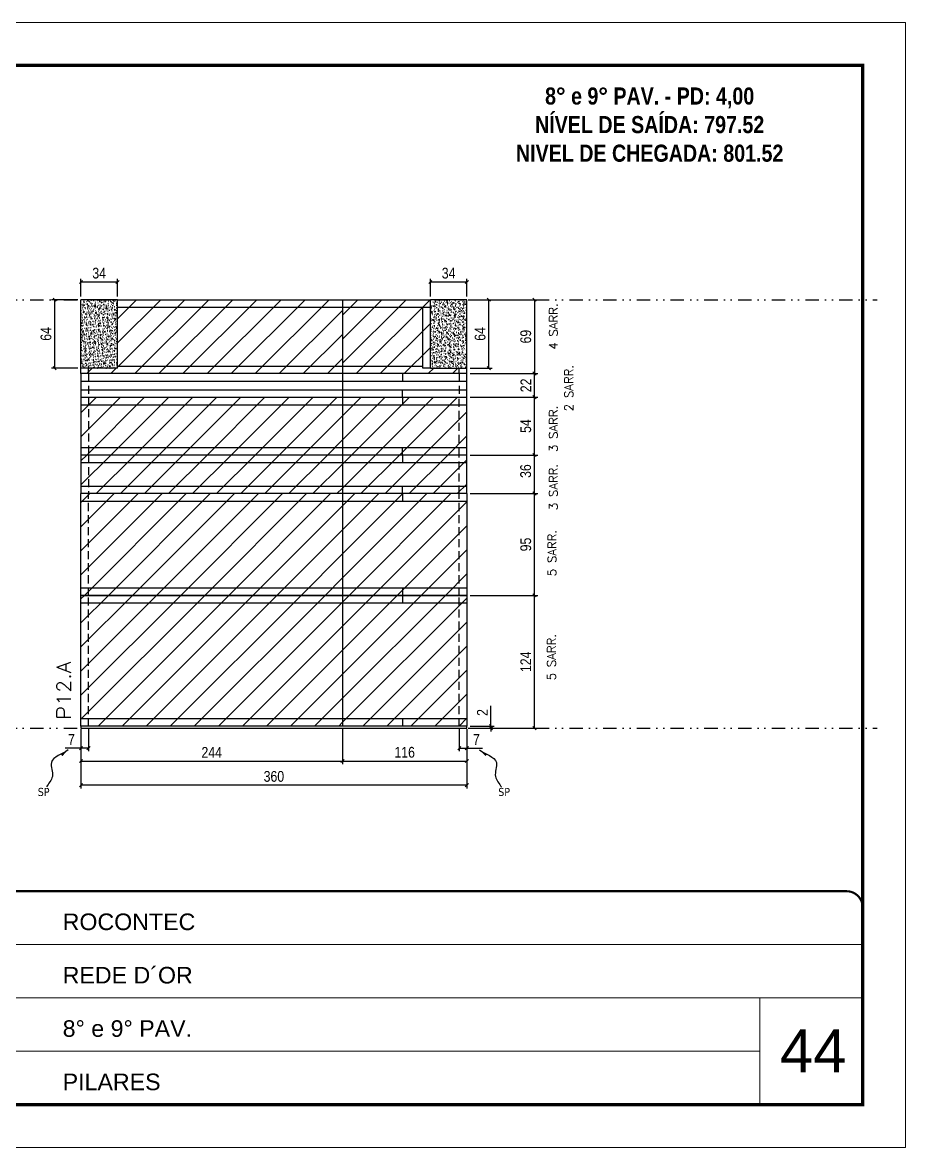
# Model space of a CAD drawing. Extents: x 28748 to 35002, y 14885 to 43501.
# Drawn here: x 34178 to 35002, y 30965 to 32015 of the extents above; entities that cross this region are included whole.
import ezdxf

# ---------------------------------------------------------------- set-up
doc = ezdxf.new("R2010")
doc.units = 0
for name, pattern in [('CONTINUO', [0]), ('DASHED', [0.75, 0.5, -0.25]), ('DIVIDE2', [0.625, 0.25, -0.125, 0, -0.125, 0, -0.125]), ('HIDDEN', [0.375, 0.25, -0.125])]:
    doc.linetypes.add(name, pattern=pattern)
for name, color, linetype, lineweight in [('CARIMBO', 255, 'Continuous', 9), ('Folhas', 255, 'Continuous', 9), ('Hachura', 251, 'Continuous', 9), ('SARRAFO DE PRESSAO', 251, 'DASHED', 9), ('Texto Seção', 7, 'Continuous', 15)]:
    doc.layers.add(name, color=color, linetype=linetype, lineweight=lineweight)
for name, color, linetype in [('COTA', 241, 'Continuous'), ('NOMENCLATURA', 7, 'Continuous'), ('Nível', 160, 'Continuous'), ('Painéis', 200, 'Continuous'), ('SARR_2.2x7', 40, 'Continuous'), ('Sarrafo de Pressão', 42, 'HIDDEN'), ('texto', 7, 'Continuous')]:
    doc.layers.add(name, color=color, linetype=linetype)
doc.styles.add('ARIAL', font='arial.ttf')
doc.styles.add('COTA TECNICA', font='techl___.ttf', dxfattribs={"height": 10})
doc.styles.add('COTA TECNICA-50', font='techl___.ttf', dxfattribs={"height": 10})
doc.styles.add('REGUA-120', font='ROMANS.shx', dxfattribs={"height": 15})
doc.styles.add('ROMANC', font='techb___.ttf', dxfattribs={"height": 2.5})
doc.styles.add('ROMANS', font='romans.shx')
doc.styles.get("Standard").update_dxf_attribs({"font": 'arial.ttf'})
doc.dimstyles.new('COTA PAINEL-50', dxfattribs={"dimtxt": 10, "dimasz": 3, "dimexe": 3, "dimexo": 3, "dimgap": 3, "dimtad": 1, "dimdec": 1, "dimzin": 12, "dimdsep": 46, "dimtxsty": 'COTA TECNICA-50', "dimblk1": 'OBLIQUE', "dimblk2": 'OBLIQUE', "dimsah": 1, "dimcen": 0.9, "dimclrd": 4, "dimclre": 4, "dimclrt": 240, "dimadec": 1, "dimazin": 3, "dimtfac": 1, "dimtdec": 1, "dimtmove": 0, "dimatfit": 3, "dimfxl": 1, "dimtolj": 1, "dimtzin": 12, "dimarcsym": 0})
doc.dimstyles.new('PAINEL', dxfattribs={"dimtxt": 10, "dimasz": 3, "dimexe": 3, "dimexo": 3, "dimgap": 3, "dimtad": 1, "dimdec": 1, "dimzin": 12, "dimdsep": 46, "dimtxsty": 'COTA TECNICA', "dimblk1": 'OBLIQUE', "dimblk2": 'OBLIQUE', "dimsah": 1, "dimcen": 0.9, "dimclrd": 4, "dimclre": 4, "dimclrt": 240, "dimadec": 1, "dimazin": 3, "dimtfac": 1, "dimtdec": 1, "dimtmove": 0, "dimatfit": 3, "dimfxl": 1, "dimtolj": 1, "dimtzin": 12, "dimarcsym": 0})
doc.dimstyles.get("Standard").update_dxf_attribs({"dimtxt": 0.18, "dimasz": 0.18, "dimexe": 0.18, "dimexo": 0.0625, "dimgap": 0.09, "dimtad": 0, "dimtih": 1, "dimtoh": 1, "dimdec": 4, "dimzin": 0, "dimdsep": 46, "dimtxsty": 'Standard', "dimcen": 0.09, "dimadec": 0, "dimazin": 0, "dimtfac": 1, "dimtdec": 4, "dimtofl": 0, "dimtmove": 0, "dimatfit": 3, "dimfxl": 1, "dimtolj": 1, "dimtzin": 0, "dimarcsym": 0})
pattern_1 = [(45, (-100259.158, -2076.637), (-11.2253202, 11.2253202), [])]

# ---------------------------------------------------------------- blocks, each defined once
blk = doc.blocks.new('9999999999')
at = {"color": 30, "linetype": 'CONTINUO'}
for p, q in [((98564.6, 34379.6), (99584, 34379.6)), ((98564.6, 34329.8), (99488, 34329.8)), ((99584, 34329.8), (99488, 34329.8)), ((99488, 34329.8), (99488, 34230.2)), ((98564.6, 34280), (99488, 34280))]:
    blk.add_line(p, q, dxfattribs=at)
at = {"color": 30, "linetype": 'CONTINUO', "const_width": 2}
blk.add_lwpolyline([(99584, 34230.2), (99584, 34414.4, 0.414214), (99569, 34429.4), (98229, 34429.4, 0.414214), (98214, 34414.4), (98214, 34245.2, 0.414214), (98229, 34230.2), (99584, 34230.2)], format="xyb", dxfattribs=at)
at = {"layer": 'Folhas'}
blk.add_lwpolyline([(98139, 34190.2), (99624, 34190.2), (99624, 35240.2), (98139, 35240.2)], close=True, dxfattribs=at)
at = {"layer": 'Folhas', "color": 30, "const_width": 3}
blk.add_lwpolyline([(98214, 34230.2), (99584, 34230.2), (99584, 35200.2), (98214, 35200.2)], close=True, dxfattribs=at)
at = {"color": 7, "linetype": 'Continuous', "ltscale": 5, "style": 'ARIAL'}
for s, height, p in [('ROCONTEC', 15.48, (98837.7, 34393.1)), ('REDE D´OR', 15.48, (98837.7, 34343.3)), ('8° e 9° PAV.', 15.483, (98837.7, 34293.5)), ('PILARES', 15.48, (98837.7, 34243.7))]:
    blk.add_text(s, height=height, dxfattribs=at).set_placement(p)
blk = doc.blocks.new('_Oblique')
at = {"color": 0, "linetype": 'ByBlock', "lineweight": -2}
blk.add_line((-0.5, -0.5), (0.5, 0.5), dxfattribs=at)
blk = doc.blocks.new('*D898')
at = {"layer": 'COTA', "color": 4, "lineweight": -2, "transparency": 16777216}
for p, q in [((34232.6, 31355.3), (34232.6, 31300.1)), ((34592.6, 31355.3), (34592.6, 31300.1)), ((34592.6, 31303.1), (34232.6, 31303.1))]:
    blk.add_line(p, q, dxfattribs=at)
at = {"layer": 'Defpoints', "color": 0, "transparency": 16777216}
for p in [(34232.6, 31358.3), (34592.6, 31358.3), (34232.6, 31303.1)]:
    blk.add_point(p, dxfattribs=at)
at = {"layer": 'COTA', "color": 4, "lineweight": -2, "transparency": 16777216, "xscale": 3, "yscale": 3, "zscale": 3, "rotation": 180}
blk.add_blockref('_Oblique', (34232.6, 31303.1), dxfattribs=at)
at = {"layer": 'COTA', "color": 4, "lineweight": -2, "transparency": 16777216, "xscale": 3, "yscale": 3, "zscale": 3}
blk.add_blockref('_Oblique', (34592.6, 31303.1), dxfattribs=at)
at = {"layer": 'COTA', "color": 240, "transparency": 16777216, "insert": (34412.6, 31311.3), "char_height": 10, "attachment_point": 5, "style": 'COTA TECNICA'}
blk.add_mtext('\\A1;360', dxfattribs=at)
blk = doc.blocks.new('*D899')
at = {"layer": 'COTA', "color": 4, "lineweight": -2, "transparency": 16777216}
for p, q in [((34585.6, 31355.3), (34585.6, 31334.8)), ((34592.6, 31353.3), (34592.6, 31334.8)), ((34585.6, 31337.8), (34592.6, 31337.8)), ((34592.6, 31337.8), (34607.3, 31337.8))]:
    blk.add_line(p, q, dxfattribs=at)
at = {"layer": 'Defpoints', "color": 0, "transparency": 16777216}
for p in [(34585.6, 31358.3), (34592.6, 31356.3), (34592.6, 31337.8)]:
    blk.add_point(p, dxfattribs=at)
at = {"layer": 'COTA', "color": 4, "lineweight": -2, "transparency": 16777216, "xscale": 3, "yscale": 3, "zscale": 3, "rotation": 180}
blk.add_blockref('_Oblique', (34585.6, 31337.8), dxfattribs=at)
at = {"layer": 'COTA', "color": 4, "lineweight": -2, "transparency": 16777216, "xscale": 3, "yscale": 3, "zscale": 3}
blk.add_blockref('_Oblique', (34592.6, 31337.8), dxfattribs=at)
at = {"layer": 'COTA', "color": 240, "transparency": 16777216, "insert": (34601.5, 31345.8), "char_height": 10, "attachment_point": 5, "style": 'COTA TECNICA-50'}
blk.add_mtext('\\A1;7', dxfattribs=at)
blk = doc.blocks.new('*D900')
at = {"layer": 'COTA', "color": 4, "lineweight": -2, "transparency": 16777216}
for p, q in [((34232.6, 31353.3), (34232.6, 31334.8)), ((34239.6, 31355.3), (34239.6, 31334.8)), ((34232.6, 31337.8), (34217.9, 31337.8)), ((34239.6, 31337.8), (34232.6, 31337.8))]:
    blk.add_line(p, q, dxfattribs=at)
at = {"layer": 'Defpoints', "color": 0, "transparency": 16777216}
for p in [(34232.6, 31356.3), (34239.6, 31358.3), (34232.6, 31337.8)]:
    blk.add_point(p, dxfattribs=at)
at = {"layer": 'COTA', "color": 4, "lineweight": -2, "transparency": 16777216, "xscale": 3, "yscale": 3, "zscale": 3, "rotation": 180}
blk.add_blockref('_Oblique', (34232.6, 31337.8), dxfattribs=at)
at = {"layer": 'COTA', "color": 4, "lineweight": -2, "transparency": 16777216, "xscale": 3, "yscale": 3, "zscale": 3}
blk.add_blockref('_Oblique', (34239.6, 31337.8), dxfattribs=at)
at = {"layer": 'COTA', "color": 240, "transparency": 16777216, "insert": (34223.7, 31345.8), "char_height": 10, "attachment_point": 5, "style": 'COTA TECNICA-50'}
blk.add_mtext('\\A1;7', dxfattribs=at)
blk = doc.blocks.new('*D901')
at = {"layer": 'COTA', "color": 4, "lineweight": -2, "transparency": 16777216}
for p, q in [((34595.6, 31480.3), (34658.7, 31480.3)), ((34655.7, 31356.3), (34655.7, 31480.3)), ((34595.6, 31356.3), (34658.7, 31356.3))]:
    blk.add_line(p, q, dxfattribs=at)
at = {"layer": 'Defpoints', "color": 0, "transparency": 16777216}
for p in [(34592.6, 31480.3), (34655.7, 31480.3), (34592.6, 31356.3)]:
    blk.add_point(p, dxfattribs=at)
at = {"layer": 'COTA', "color": 4, "lineweight": -2, "transparency": 16777216, "xscale": 3, "yscale": 3, "zscale": 3}
for p, rotation in [((34655.7, 31480.3), 90), ((34655.7, 31356.3), 270)]:
    blk.add_blockref('_Oblique', p, dxfattribs=dict(at, rotation=rotation))
at = {"layer": 'COTA', "color": 240, "transparency": 16777216, "insert": (34647.6, 31418.3), "char_height": 10, "attachment_point": 5, "rotation": 90, "style": 'COTA TECNICA-50'}
blk.add_mtext('\\A1;124', dxfattribs=at)
blk = doc.blocks.new('*D902')
at = {"layer": 'COTA', "color": 4, "lineweight": -2, "transparency": 16777216}
for p, q in [((34615.1, 31358.3), (34615.1, 31377.1)), ((34595.6, 31358.3), (34618.1, 31358.3)), ((34595.6, 31356.3), (34618.1, 31356.3)), ((34615.1, 31356.3), (34615.1, 31358.3)), ((34615.1, 31356.3), (34615.1, 31353.3))]:
    blk.add_line(p, q, dxfattribs=at)
at = {"layer": 'Defpoints', "color": 0, "transparency": 16777216}
for p in [(34592.6, 31358.3), (34592.6, 31356.3), (34615.1, 31356.3)]:
    blk.add_point(p, dxfattribs=at)
at = {"layer": 'COTA', "color": 4, "lineweight": -2, "transparency": 16777216, "xscale": 3, "yscale": 3, "zscale": 3}
for p, rotation in [((34615.1, 31358.3), 270), ((34615.1, 31356.3), 90)]:
    blk.add_blockref('_Oblique', p, dxfattribs=dict(at, rotation=rotation))
at = {"layer": 'COTA', "color": 240, "transparency": 16777216, "insert": (34607.1, 31371), "char_height": 10, "attachment_point": 5, "rotation": 90, "style": 'COTA TECNICA-50'}
blk.add_mtext('\\A1;2', dxfattribs=at)
blk = doc.blocks.new('*D903')
at = {"layer": 'COTA', "color": 4, "linetype": 'ByBlock', "lineweight": -2, "transparency": 16777216}
for p, q in [((34595.6, 31575.3), (34658.7, 31575.3)), ((34655.7, 31480.3), (34655.7, 31575.3)), ((34595.6, 31480.3), (34658.7, 31480.3))]:
    blk.add_line(p, q, dxfattribs=at)
at = {"layer": 'Defpoints', "color": 0, "linetype": 'ByBlock', "transparency": 16777216}
for p in [(34592.6, 31575.3), (34655.7, 31575.3), (34592.6, 31480.3)]:
    blk.add_point(p, dxfattribs=at)
at = {"layer": 'COTA', "color": 4, "linetype": 'ByBlock', "lineweight": -2, "transparency": 16777216, "xscale": 3, "yscale": 3, "zscale": 3}
for p, rotation in [((34655.7, 31575.3), 90), ((34655.7, 31480.3), 270)]:
    blk.add_blockref('_Oblique', p, dxfattribs=dict(at, rotation=rotation))
at = {"layer": 'COTA', "color": 240, "linetype": 'ByBlock', "transparency": 16777216, "insert": (34647.6, 31527.8), "char_height": 10, "attachment_point": 5, "rotation": 90, "style": 'COTA TECNICA'}
blk.add_mtext('\\A1;95', dxfattribs=at)
blk = doc.blocks.new('*D904')
at = {"layer": 'COTA', "color": 4, "linetype": 'ByBlock', "lineweight": -2, "transparency": 16777216}
for p, q in [((34595.6, 31756.3), (34658.7, 31756.3)), ((34655.7, 31756.3), (34655.7, 31687.3)), ((34595.6, 31687.3), (34658.7, 31687.3))]:
    blk.add_line(p, q, dxfattribs=at)
at = {"layer": 'Defpoints', "color": 0, "linetype": 'ByBlock', "transparency": 16777216}
for p in [(34592.6, 31756.3), (34592.6, 31687.3), (34655.7, 31687.3)]:
    blk.add_point(p, dxfattribs=at)
at = {"layer": 'COTA', "color": 4, "linetype": 'ByBlock', "lineweight": -2, "transparency": 16777216, "xscale": 3, "yscale": 3, "zscale": 3}
for p, rotation in [((34655.7, 31756.3), 90), ((34655.7, 31687.3), 270)]:
    blk.add_blockref('_Oblique', p, dxfattribs=dict(at, rotation=rotation))
at = {"layer": 'COTA', "color": 240, "linetype": 'ByBlock', "transparency": 16777216, "insert": (34647.6, 31721.8), "char_height": 10, "attachment_point": 5, "rotation": 90, "style": 'COTA TECNICA'}
blk.add_mtext('\\A1;69', dxfattribs=at)
blk = doc.blocks.new('*D1747')
at = {"layer": 'COTA', "color": 4, "linetype": 'ByBlock', "lineweight": -2, "transparency": 16777216}
for p, q in [((34229.6, 31756.3), (34205.1, 31756.3)), ((34208.1, 31692.3), (34208.1, 31756.3)), ((34229.6, 31692.3), (34205.1, 31692.3))]:
    blk.add_line(p, q, dxfattribs=at)
at = {"layer": 'Defpoints', "color": 0, "linetype": 'ByBlock', "transparency": 16777216}
for p in [(34208.1, 31756.3), (34232.6, 31756.3), (34232.6, 31692.3)]:
    blk.add_point(p, dxfattribs=at)
at = {"layer": 'COTA', "color": 4, "linetype": 'ByBlock', "lineweight": -2, "transparency": 16777216, "xscale": 3, "yscale": 3, "zscale": 3}
for p, rotation in [((34208.1, 31756.3), 90), ((34208.1, 31692.3), 270)]:
    blk.add_blockref('_Oblique', p, dxfattribs=dict(at, rotation=rotation))
at = {"layer": 'COTA', "color": 240, "linetype": 'ByBlock', "transparency": 16777216, "insert": (34200, 31724.3), "char_height": 10, "attachment_point": 5, "rotation": 90, "style": 'COTA TECNICA'}
blk.add_mtext('\\A1;64', dxfattribs=at)
blk = doc.blocks.new('*D1748')
at = {"layer": 'COTA', "color": 4, "linetype": 'ByBlock', "lineweight": -2, "transparency": 16777216}
for p, q in [((34595.6, 31756.3), (34616.1, 31756.3)), ((34613.1, 31692.3), (34613.1, 31756.3)), ((34595.6, 31692.3), (34616.1, 31692.3))]:
    blk.add_line(p, q, dxfattribs=at)
at = {"layer": 'Defpoints', "color": 0, "linetype": 'ByBlock', "transparency": 16777216}
for p in [(34592.6, 31756.3), (34613.1, 31756.3), (34592.6, 31692.3)]:
    blk.add_point(p, dxfattribs=at)
at = {"layer": 'COTA', "color": 4, "linetype": 'ByBlock', "lineweight": -2, "transparency": 16777216, "xscale": 3, "yscale": 3, "zscale": 3}
for p, rotation in [((34613.1, 31756.3), 90), ((34613.1, 31692.3), 270)]:
    blk.add_blockref('_Oblique', p, dxfattribs=dict(at, rotation=rotation))
at = {"layer": 'COTA', "color": 240, "linetype": 'ByBlock', "transparency": 16777216, "insert": (34605, 31724.3), "char_height": 10, "attachment_point": 5, "rotation": 90, "style": 'COTA TECNICA'}
blk.add_mtext('\\A1;64', dxfattribs=at)
blk = doc.blocks.new('*D905')
at = {"layer": 'COTA', "color": 4, "linetype": 'ByBlock', "lineweight": -2, "transparency": 16777216}
for p, q in [((34232.6, 31355.3), (34232.6, 31322.7)), ((34476.6, 31355.3), (34476.6, 31322.7)), ((34232.6, 31325.7), (34476.6, 31325.7))]:
    blk.add_line(p, q, dxfattribs=at)
at = {"layer": 'Defpoints', "color": 0, "linetype": 'ByBlock', "transparency": 16777216}
for p in [(34232.6, 31358.3), (34476.6, 31358.3), (34476.6, 31325.7)]:
    blk.add_point(p, dxfattribs=at)
at = {"layer": 'COTA', "color": 4, "linetype": 'ByBlock', "lineweight": -2, "transparency": 16777216, "xscale": 3, "yscale": 3, "zscale": 3, "rotation": 180}
blk.add_blockref('_Oblique', (34232.6, 31325.7), dxfattribs=at)
at = {"layer": 'COTA', "color": 4, "linetype": 'ByBlock', "lineweight": -2, "transparency": 16777216, "xscale": 3, "yscale": 3, "zscale": 3}
blk.add_blockref('_Oblique', (34476.6, 31325.7), dxfattribs=at)
at = {"layer": 'COTA', "color": 240, "linetype": 'ByBlock', "transparency": 16777216, "insert": (34354.6, 31333.8), "char_height": 10, "attachment_point": 5, "style": 'COTA TECNICA'}
blk.add_mtext('\\A1;244', dxfattribs=at)
blk = doc.blocks.new('*D906')
at = {"layer": 'COTA', "color": 4, "linetype": 'ByBlock', "lineweight": -2, "transparency": 16777216}
for p, q in [((34476.6, 31355.3), (34476.6, 31322.7)), ((34592.6, 31353.3), (34592.6, 31322.7)), ((34476.6, 31325.7), (34592.6, 31325.7))]:
    blk.add_line(p, q, dxfattribs=at)
at = {"layer": 'Defpoints', "color": 0, "linetype": 'ByBlock', "transparency": 16777216}
for p in [(34476.6, 31358.3), (34592.6, 31356.3), (34592.6, 31325.7)]:
    blk.add_point(p, dxfattribs=at)
at = {"layer": 'COTA', "color": 4, "linetype": 'ByBlock', "lineweight": -2, "transparency": 16777216, "xscale": 3, "yscale": 3, "zscale": 3, "rotation": 180}
blk.add_blockref('_Oblique', (34476.6, 31325.7), dxfattribs=at)
at = {"layer": 'COTA', "color": 4, "linetype": 'ByBlock', "lineweight": -2, "transparency": 16777216, "xscale": 3, "yscale": 3, "zscale": 3}
blk.add_blockref('_Oblique', (34592.6, 31325.7), dxfattribs=at)
at = {"layer": 'COTA', "color": 240, "linetype": 'ByBlock', "transparency": 16777216, "insert": (34534.6, 31333.8), "char_height": 10, "attachment_point": 5, "style": 'COTA TECNICA'}
blk.add_mtext('\\A1;116', dxfattribs=at)
blk = doc.blocks.new('*D1749')
at = {"layer": 'COTA', "color": 4, "lineweight": -2, "transparency": 16777216}
for p, q in [((34595.6, 31611.3), (34658.7, 31611.3)), ((34655.7, 31575.3), (34655.7, 31611.3)), ((34595.6, 31575.3), (34658.7, 31575.3))]:
    blk.add_line(p, q, dxfattribs=at)
at = {"layer": 'Defpoints', "color": 0, "transparency": 16777216}
for p in [(34592.6, 31611.3), (34655.7, 31611.3), (34592.6, 31575.3)]:
    blk.add_point(p, dxfattribs=at)
at = {"layer": 'COTA', "color": 4, "lineweight": -2, "transparency": 16777216, "xscale": 3, "yscale": 3, "zscale": 3}
for p, rotation in [((34655.7, 31611.3), 90), ((34655.7, 31575.3), 270)]:
    blk.add_blockref('_Oblique', p, dxfattribs=dict(at, rotation=rotation))
at = {"layer": 'COTA', "color": 240, "transparency": 16777216, "insert": (34647.5, 31596.3), "char_height": 10, "attachment_point": 5, "rotation": 90, "style": 'COTA TECNICA'}
blk.add_mtext('\\A1;36', dxfattribs=at)
blk = doc.blocks.new('*D1736')
at = {"layer": 'COTA', "color": 4, "lineweight": -2, "transparency": 16777216}
for p, q in [((34232.6, 31759.3), (34232.6, 31775.8)), ((34266.6, 31759.3), (34266.6, 31775.8)), ((34232.6, 31772.8), (34266.6, 31772.8))]:
    blk.add_line(p, q, dxfattribs=at)
at = {"layer": 'Defpoints', "color": 0, "transparency": 16777216}
for p in [(34266.6, 31772.8), (34232.6, 31756.3), (34266.6, 31756.3)]:
    blk.add_point(p, dxfattribs=at)
at = {"layer": 'COTA', "color": 4, "lineweight": -2, "transparency": 16777216, "xscale": 3, "yscale": 3, "zscale": 3, "rotation": 180}
blk.add_blockref('_Oblique', (34232.6, 31772.8), dxfattribs=at)
at = {"layer": 'COTA', "color": 4, "lineweight": -2, "transparency": 16777216, "xscale": 3, "yscale": 3, "zscale": 3}
blk.add_blockref('_Oblique', (34266.6, 31772.8), dxfattribs=at)
at = {"layer": 'COTA', "color": 240, "transparency": 16777216, "insert": (34249.6, 31781), "char_height": 10, "attachment_point": 5, "style": 'COTA TECNICA-50'}
blk.add_mtext('\\A1;34', dxfattribs=at)
blk = doc.blocks.new('*D1737')
at = {"layer": 'COTA', "color": 4, "lineweight": -2, "transparency": 16777216}
for p, q in [((34558.6, 31759.3), (34558.6, 31775.8)), ((34592.6, 31759.3), (34592.6, 31775.8)), ((34558.6, 31772.8), (34592.6, 31772.8))]:
    blk.add_line(p, q, dxfattribs=at)
at = {"layer": 'Defpoints', "color": 0, "transparency": 16777216}
for p in [(34592.6, 31772.8), (34558.6, 31756.3), (34592.6, 31756.3)]:
    blk.add_point(p, dxfattribs=at)
at = {"layer": 'COTA', "color": 4, "lineweight": -2, "transparency": 16777216, "xscale": 3, "yscale": 3, "zscale": 3, "rotation": 180}
blk.add_blockref('_Oblique', (34558.6, 31772.8), dxfattribs=at)
at = {"layer": 'COTA', "color": 4, "lineweight": -2, "transparency": 16777216, "xscale": 3, "yscale": 3, "zscale": 3}
blk.add_blockref('_Oblique', (34592.6, 31772.8), dxfattribs=at)
at = {"layer": 'COTA', "color": 240, "transparency": 16777216, "insert": (34575.6, 31781), "char_height": 10, "attachment_point": 5, "style": 'COTA TECNICA-50'}
blk.add_mtext('\\A1;34', dxfattribs=at)
blk = doc.blocks.new('*D2284')
at = {"layer": 'COTA', "color": 4, "lineweight": -2, "transparency": 16777216}
for p, q in [((34595.6, 31665.3), (34658.7, 31665.3)), ((34655.7, 31611.3), (34655.7, 31665.3)), ((34595.6, 31611.3), (34658.7, 31611.3))]:
    blk.add_line(p, q, dxfattribs=at)
at = {"layer": 'Defpoints', "color": 0, "transparency": 16777216}
for p in [(34592.6, 31665.3), (34655.7, 31665.3), (34592.6, 31611.3)]:
    blk.add_point(p, dxfattribs=at)
at = {"layer": 'COTA', "color": 4, "lineweight": -2, "transparency": 16777216, "xscale": 3, "yscale": 3, "zscale": 3}
for p, rotation in [((34655.7, 31665.3), 90), ((34655.7, 31611.3), 270)]:
    blk.add_blockref('_Oblique', p, dxfattribs=dict(at, rotation=rotation))
at = {"layer": 'COTA', "color": 240, "transparency": 16777216, "insert": (34647.6, 31638.3), "char_height": 10, "attachment_point": 5, "rotation": 90, "style": 'COTA TECNICA'}
blk.add_mtext('\\A1;54', dxfattribs=at)
blk = doc.blocks.new('*D2458')
at = {"layer": 'COTA', "color": 4, "lineweight": -2, "transparency": 16777216}
for p, q in [((34595.6, 31687.3), (34658.7, 31687.3)), ((34655.7, 31665.3), (34655.7, 31687.3)), ((34595.6, 31665.3), (34658.7, 31665.3))]:
    blk.add_line(p, q, dxfattribs=at)
at = {"layer": 'Defpoints', "color": 0, "transparency": 16777216}
for p in [(34592.6, 31687.3), (34655.7, 31687.3), (34592.6, 31665.3)]:
    blk.add_point(p, dxfattribs=at)
at = {"layer": 'COTA', "color": 4, "lineweight": -2, "transparency": 16777216, "xscale": 3, "yscale": 3, "zscale": 3}
for p, rotation in [((34655.7, 31687.3), 90), ((34655.7, 31665.3), 270)]:
    blk.add_blockref('_Oblique', p, dxfattribs=dict(at, rotation=rotation))
at = {"layer": 'COTA', "color": 240, "transparency": 16777216, "insert": (34647.7, 31676.3), "char_height": 10, "attachment_point": 5, "rotation": 90, "style": 'COTA TECNICA'}
blk.add_mtext('\\A1;22', dxfattribs=at)

msp = doc.modelspace()

# ---------------------------------------------------------------- hatches: boundary and pattern name
at = {"layer": 'COTA', "linetype": 'ByBlock'}
h = msp.add_hatch(dxfattribs=at)
h.set_pattern_fill('AR-CONC', color=256, scale=0.03)
h.set_pattern_definition([(50, (0, 76), (5.46554007, -0.47817257), [0.5715, -6.2865]), (355, (0, 76), (-1.05730264, 5.73170536), [0.4572, -5.0292175]), (100.451445, (0.4555, 75.96), (4.4082374, 5.25353256), [0.48570026, -5.34270734]), (46.1842, (0, 77.524), (8.1323712, -1.2612698), [0.85725, -9.42975]), (96.635558, (0.678, 77.419), (7.122124, 7.4227837), [0.7285507, -8.0140682]), (351.184151, (0, 77.524), (7.122124, 7.4227837), [0.685799, -7.543792]), (21, (0.762, 77.143), (4.54843174, -3.06795595), [0.5715, -6.2865]), (326, (0.762, 77.143), (1.85406085, 5.525639), [0.4572, -5.0292]), (71.451445, (1.141, 76.8873), (6.4024926, 2.45768307), [0.48570026, -5.3426981]), (37.5, (0, 76), (0.0926581, 2.53665117), [0, -4.96824, 0, -5.1054, 0, -5.04825]), (7.5, (0, 76), (2.00458988, 3.00541724), [0, -2.91084, 0, -4.85394, 0, -1.92405]), (327.5, (-1.6993, 76), (4.067717855, -0.17186232), [0, -1.905, 0, -5.9436, 0, -7.8867]), (317.5, (-2.4613, 76), (4.44387544, 0.76279473), [0, -2.4765, 0, -3.94716, 0, -5.6007])])
h.paths.add_polyline_path([(34232.6, 31692.28), (34266.6, 31692.28), (34266.6, 31756.28), (34232.6, 31756.28)])
h = msp.add_hatch(dxfattribs=at)
h.set_pattern_fill('AR-CONC', color=256, scale=0.03)
h.set_pattern_definition([(50, (-98301.3337, -2022.6368), (5.46554007, -0.47817257), [0.5715, -6.2865]), (355, (-98301.334, -2022.637), (-1.05730264, 5.73170536), [0.4572, -5.02921753]), (100.4514447, (-98300.8783, -2022.6766), (4.40823741, 5.25353256), [0.48570026, -5.34270734]), (46.1842, (-98301.334, -2021.113), (8.13237123, -1.26126984), [0.85725, -9.42975]), (96.6355576, (-98300.656, -2021.218), (7.122124, 7.42278374), [0.7285507, -8.01406824]), (351.184151, (-98301.334, -2021.113), (7.122124, 7.42278374), [0.685799, -7.54379196]), (21, (-98300.5717, -2021.4938), (4.54843174, -3.06795595), [0.5715, -6.2865]), (326, (-98300.572, -2021.494), (1.85406085, 5.52563898), [0.4572, -5.0292]), (71.451445, (-98300.1927, -2021.7494), (6.40249258, 2.45768307), [0.48570026, -5.34269813]), (37.5, (-98301.3337, -2022.6368), (0.092658098, 2.536651166), [0, -4.96824, 0, -5.1054, 0, -5.04825]), (7.5, (-98301.3337, -2022.6368), (2.004589875, 3.005417245), [0, -2.91084, 0, -4.85394, 0, -1.92405]), (327.5, (-98303.033, -2022.6368), (4.067717855, -0.17186232), [0, -1.905, 0, -5.9436, 0, -7.8867]), (317.5, (-98303.795, -2022.6368), (4.44387544, 0.76279473), [0, -2.4765, 0, -3.94716, 0, -5.6007])])
h.paths.add_polyline_path([(34592.6, 31756.28), (34558.6, 31756.28), (34558.6, 31692.28), (34592.6, 31692.28)])
at = {"layer": 'Hachura'}
h = msp.add_hatch(dxfattribs=at)
h.set_pattern_fill('ANSI31', color=256, scale=5)
h.set_pattern_definition([(45, (0, 76), (-11.22532, 11.22532), [])])
h.paths.add_polyline_path([(34266.6, 31756.28), (34266.6, 31692.28), (34232.6, 31692.28), (34232.6, 31687.28), (34476.6, 31687.28), (34476.6, 31756.28)])
h = msp.add_hatch(dxfattribs=at)
h.set_pattern_fill('ANSI31', color=256, scale=5)
h.set_pattern_definition([(45, (28982.809, 33275.16), (-11.22532, 11.22532), [])])
h.paths.add_polyline_path([(34592.6, 31687.28), (34592.6, 31692.28), (34558.6, 31692.28), (34558.6, 31756.28), (34476.6, 31756.28), (34476.6, 31687.28)])
h = msp.add_hatch(dxfattribs=at)
h.set_pattern_fill('ANSI31', color=256, scale=5)
h.paths.add_polyline_path([(34476.6, 31665.28), (34232.6, 31665.28), (34232.6, 31611.28), (34476.6, 31611.28)])
h = msp.add_hatch(dxfattribs=at)
h.set_pattern_fill('ANSI31', color=256, scale=5)
h.paths.add_polyline_path([(34592.6, 31665.28), (34476.6, 31665.28), (34476.6, 31611.28), (34592.6, 31611.28)])
h = msp.add_hatch(dxfattribs=at)
h.set_pattern_fill('ANSI31', color=256, scale=5)
h.paths.add_polyline_path([(34476.6, 31611.28), (34232.6, 31611.28), (34232.6, 31575.28), (34476.6, 31575.28)])
h = msp.add_hatch(dxfattribs=at)
h.set_pattern_fill('ANSI31', color=256, scale=5)
h.paths.add_polyline_path([(34592.6, 31611.28), (34476.6, 31611.28), (34476.6, 31575.28), (34592.6, 31575.28)])
at = {"layer": 'Hachura', "linetype": 'ByBlock'}
h = msp.add_hatch(dxfattribs=at)
h.set_pattern_fill('ANSI31', color=256, scale=5)
h.set_pattern_definition(pattern_1)
h.paths.add_polyline_path([(34476.6, 31575.28), (34232.6, 31575.28), (34232.6, 31480.28), (34476.6, 31480.28)])
h = msp.add_hatch(dxfattribs=at)
h.set_pattern_fill('ANSI31', color=256, scale=5)
h.set_pattern_definition(pattern_1)
h.paths.add_polyline_path([(34592.6, 31575.28), (34476.6, 31575.28), (34476.6, 31480.28), (34592.6, 31480.28)])
h = msp.add_hatch(dxfattribs=at)
h.set_pattern_fill('ANSI31', color=256, scale=5)
h.set_pattern_definition(pattern_1)
h.paths.add_polyline_path([(34232.6, 31480.28), (34232.6, 31358.28), (34476.6, 31358.28), (34476.6, 31480.28)])
h = msp.add_hatch(dxfattribs=at)
h.set_pattern_fill('ANSI31', color=256, scale=5)
h.set_pattern_definition(pattern_1)
h.paths.add_polyline_path([(34476.6, 31358.28), (34592.6, 31358.28), (34592.6, 31480.28), (34476.6, 31480.28)])

# ---------------------------------------------------------------- linework, layer by layer
at = {"layer": 'COTA', "linetype": 'ByBlock'}
for p, q in [((34232.6, 31692.28), (34232.6, 31756.28)), ((34266.6, 31756.28), (34232.6, 31756.28)), ((34592.6, 31756.28), (34558.6, 31756.28)), ((34592.6, 31692.28), (34592.6, 31756.28))]:
    msp.add_line(p, q, dxfattribs=at)
at = {"layer": 'Nível', "color": 4, "linetype": 'DIVIDE2', "ltscale": 50}
for p, q in [((33965, 31756.28), (34975.34, 31756.28)), ((33965, 31356.28), (34975.34, 31356.28))]:
    msp.add_line(p, q, dxfattribs=at)
at = {"layer": 'Painéis'}
for p, q in [((34266.6, 31756.28), (34558.6, 31756.28)), ((34266.6, 31692.28), (34266.6, 31756.28)), ((34476.6, 31756.28), (34476.6, 31687.28)), ((34558.6, 31692.28), (34558.6, 31756.28)), ((34232.6, 31687.28), (34232.6, 31692.28)), ((34266.6, 31692.28), (34232.6, 31692.28)), ((34558.6, 31692.28), (34592.6, 31692.28)), ((34592.6, 31687.28), (34592.6, 31692.28)), ((34592.6, 31687.28), (34232.6, 31687.28)), ((34592.6, 31687.28), (34232.6, 31687.28)), ((34232.6, 31687.28), (34232.6, 31665.28)), ((34476.6, 31687.28), (34476.6, 31665.28)), ((34592.6, 31665.28), (34592.6, 31687.28)), ((34232.6, 31665.28), (34232.6, 31611.28)), ((34232.6, 31665.28), (34592.6, 31665.28)), ((34476.6, 31665.28), (34476.6, 31611.28)), ((34592.6, 31611.28), (34592.6, 31665.28)), ((34232.6, 31611.28), (34232.6, 31575.28)), ((34592.6, 31611.28), (34232.6, 31611.28)), ((34476.6, 31611.28), (34476.6, 31358.28)), ((34592.6, 31575.28), (34592.6, 31611.28)), ((34232.6, 31358.28), (34232.6, 31575.28)), ((34592.6, 31575.28), (34232.6, 31575.28)), ((34592.6, 31575.28), (34592.6, 31358.28)), ((34232.6, 31480.28), (34592.6, 31480.28)), ((34592.6, 31480.28), (34232.6, 31480.28)), ((34592.6, 31358.28), (34232.6, 31358.28))]:
    msp.add_line(p, q, dxfattribs=at)
msp.add_lwpolyline([(34592.6, 31358.28), (34232.6, 31358.28), (34232.6, 31356.28), (34592.6, 31356.28)], close=True, dxfattribs=at)
at = {"layer": 'SARR_2.2x7'}
for p, q in [((34266.6, 31749.28), (34558.6, 31749.28)), ((34551.6, 31692.28), (34551.6, 31749.28)), ((34266.6, 31694.28), (34476.6, 31694.28)), ((34476.6, 31694.28), (34551.6, 31694.28)), ((34558.6, 31692.28), (34551.6, 31692.28)), ((34232.6, 31680.28), (34532.6, 31680.28)), ((34532.6, 31687.28), (34532.6, 31680.28)), ((34532.6, 31680.28), (34592.6, 31680.28)), ((34232.6, 31672.28), (34532.6, 31672.28)), ((34532.6, 31672.28), (34592.6, 31672.28)), ((34532.6, 31665.28), (34532.6, 31672.28)), ((34232.6, 31658.28), (34532.6, 31658.28)), ((34532.6, 31665.28), (34532.6, 31658.28)), ((34532.6, 31658.28), (34592.6, 31658.28)), ((34232.6, 31618.28), (34532.6, 31618.28)), ((34532.6, 31618.28), (34592.6, 31618.28)), ((34532.6, 31611.28), (34532.6, 31618.28)), ((34532.6, 31611.28), (34532.6, 31604.28)), ((34232.6, 31604.28), (34532.6, 31604.28)), ((34532.6, 31604.28), (34592.6, 31604.28)), ((34232.6, 31582.28), (34532.6, 31582.28)), ((34532.6, 31582.28), (34592.6, 31582.28)), ((34532.6, 31575.28), (34532.6, 31582.28)), ((34532.6, 31575.28), (34532.6, 31568.28)), ((34232.6, 31568.28), (34532.6, 31568.28)), ((34532.6, 31568.28), (34592.6, 31568.28)), ((34232.6, 31487.28), (34532.6, 31487.28)), ((34532.6, 31487.28), (34592.6, 31487.28)), ((34532.6, 31487.28), (34532.6, 31480.28)), ((34532.6, 31480.28), (34532.6, 31473.28)), ((34232.6, 31473.28), (34532.6, 31473.28)), ((34532.6, 31473.28), (34592.6, 31473.28)), ((34232.6, 31365.28), (34532.6, 31365.28)), ((34532.6, 31365.28), (34592.6, 31365.28)), ((34532.6, 31365.28), (34532.6, 31358.28))]:
    msp.add_line(p, q, dxfattribs=at)
at = {"layer": 'Sarrafo de Pressão', "ltscale": 30}
for p, q in [((34239.6, 31687.28), (34239.6, 31692.28)), ((34585.6, 31687.28), (34585.6, 31692.28)), ((34239.6, 31687.28), (34239.6, 31665.28)), ((34585.6, 31687.28), (34585.6, 31665.28)), ((34239.6, 31665.28), (34239.6, 31611.28)), ((34585.6, 31611.28), (34585.6, 31665.28)), ((34239.6, 31611.28), (34239.6, 31575.28)), ((34585.6, 31575.28), (34585.6, 31611.28)), ((34239.6, 31480.28), (34239.6, 31575.28)), ((34585.6, 31480.28), (34585.6, 31575.28)), ((34239.6, 31358.28), (34239.6, 31480.28)), ((34585.6, 31358.28), (34585.6, 31480.28))]:
    msp.add_line(p, q, dxfattribs=at)

# ---------------------------------------------------------------- block references
at = {"layer": 'SARRAFO DE PRESSAO', "color": 6, "linetype": 'ByBlock'}
msp.add_blockref('9999999999', (-64622.14, -3225.21), dxfattribs=at)

# ---------------------------------------------------------------- texts
at = {"layer": 'CARIMBO', "style": 'ARIAL'}
msp.add_text('44', height=40, dxfattribs=at).set_placement((34884.7, 31035.14))
at = {"layer": 'NOMENCLATURA', "color": 2, "insert": (34763.17, 31981.05), "char_height": 16, "attachment_point": 2, "style": 'ROMANC'}
msp.add_mtext_dynamic_manual_height_columns('\\P8° e 9° PAV. - PD: 4,00\\PNÍVEL DE SAÍDA: 797.52\\PNIVEL DE CHEGADA: 801.52', width=300.2766, gutter_width=1, heights=[0], dxfattribs=at)
at = {"layer": 'texto', "color": 0, "char_height": 7.5, "attachment_point": 5}
for insert in [(34197.82, 31296.79), (34627.38, 31296.79)]:
    msp.add_mtext('{\\fTahoma|b0|i0|c0|p34;\\C4;SP}', dxfattribs=dict(at, insert=insert))
at = {"layer": 'Texto Seção', "linetype": 'Continuous', "style": 'ROMANS'}
for s, p in [('4 SARR.', (34677.33, 31709.56)), ('2 SARR.', (34691.73, 31652.13)), ('3 SARR.', (34677.33, 31614.05)), ('3 SARR.', (34677.33, 31559.81)), ('5 SARR.', (34676.03, 31498.18)), ('5 SARR.', (34675.61, 31400.99))]:
    msp.add_text(s, height=8, rotation=90, dxfattribs=at).set_placement(p)
at = {"layer": 'Texto Seção', "style": 'REGUA-120', "width": 1.1}
msp.add_text('P12.A', height=13, rotation=90, dxfattribs=at).set_placement((34223.01, 31364.17))

# ---------------------------------------------------------------- dimensions: what is measured, and where the dimension line sits
at = {"layer": 'COTA'}
for base, p1, p2, picture, middle in [((34266.6, 31772.81), (34232.6, 31756.28), (34266.6, 31756.28), '*D1736', (34249.6, 31781.03)), ((34592.6, 31772.81), (34558.6, 31756.28), (34592.6, 31756.28), '*D1737', (34575.6, 31781.03)), ((34592.6, 31337.77), (34585.6, 31358.28), (34592.6, 31356.28), '*D899', (34601.47, 31345.84))]:
    dim = msp.add_linear_dim(base=base, p1=p1, p2=p2, dimstyle='COTA PAINEL-50', dxfattribs=at)
    dim.commit()
    dim.dimension.update_dxf_attribs({"geometry": picture, "text_midpoint": middle})
at = {"layer": 'COTA', "linetype": 'ByBlock'}
for base, p1, p2, picture, middle in [((34208.12, 31756.28), (34232.6, 31692.28), (34232.6, 31756.28), '*D1747', (34200.02, 31724.28)), ((34655.72, 31575.28), (34592.6, 31480.28), (34592.6, 31575.28), '*D903', (34647.58, 31527.78))]:
    dim = msp.add_linear_dim(base=base, p1=p1, p2=p2, angle=90, dimstyle='PAINEL', override={"dimtmove": 1}, dxfattribs=at)
    dim.commit()
    dim.dimension.update_dxf_attribs({"geometry": picture, "text_midpoint": middle})
for base, p1, p2, picture, middle in [((34655.72, 31687.28), (34592.6, 31756.28), (34592.6, 31687.28), '*D904', (34647.59, 31721.78)), ((34613.09, 31756.28), (34592.6, 31692.28), (34592.6, 31756.28), '*D1748', (34604.99, 31724.28))]:
    dim = msp.add_linear_dim(base=base, p1=p1, p2=p2, angle=90, dimstyle='PAINEL', dxfattribs=at)
    dim.commit()
    dim.dimension.update_dxf_attribs({"geometry": picture, "text_midpoint": middle})
at = {"layer": 'COTA'}
for base, p1, p2, dimstyle, picture, middle in [((34655.72, 31687.28), (34592.6, 31665.28), (34592.6, 31687.28), 'PAINEL', '*D2458', (34655.72, 31676.28)), ((34655.72, 31665.28), (34592.6, 31611.28), (34592.6, 31665.28), 'PAINEL', '*D2284', (34655.72, 31638.28)), ((34655.72, 31611.28), (34592.6, 31575.28), (34592.6, 31611.28), 'PAINEL', '*D1749', (34655.72, 31596.28)), ((34615.13, 31356.28), (34592.6, 31358.28), (34592.6, 31356.28), 'COTA PAINEL-50', '*D902', (34615.13, 31371.02))]:
    dim = msp.add_linear_dim(base=base, p1=p1, p2=p2, angle=90, dimstyle=dimstyle, dxfattribs=at)
    dim.commit()
    dim.dimension.update_dxf_attribs({"geometry": picture, "text_midpoint": middle, "dimtype": 160})
for base, p1, p2, angle, picture, middle in [((34655.72, 31480.28), (34592.6, 31356.28), (34592.6, 31480.28), 90, '*D901', (34647.65, 31418.28)), ((34232.6, 31337.77), (34239.6, 31358.28), (34232.6, 31356.28), 180, '*D900', (34223.74, 31345.84))]:
    dim = msp.add_linear_dim(base=base, p1=p1, p2=p2, angle=angle, dimstyle='COTA PAINEL-50', dxfattribs=at)
    dim.commit()
    dim.dimension.update_dxf_attribs({"geometry": picture, "text_midpoint": middle})
dim = msp.add_linear_dim(base=(34232.6, 31303.09), p1=(34592.6, 31358.28), p2=(34232.6, 31358.28), angle=180, dimstyle='PAINEL', override={"dimarcsym": 2}, dxfattribs=at)
dim.commit()
dim.dimension.update_dxf_attribs({"geometry": '*D898', "text_midpoint": (34412.6, 31311.31)})
at = {"layer": 'COTA', "linetype": 'ByBlock'}
dim = msp.add_linear_dim(base=(34476.6, 31325.68), p1=(34232.6, 31358.28), p2=(34476.6, 31358.28), dimstyle='PAINEL', dxfattribs=at)
dim.commit()
dim.dimension.update_dxf_attribs({"geometry": '*D905', "text_midpoint": (34354.6, 31333.75)})
dim = msp.add_linear_dim(base=(34592.6, 31325.68), p1=(34476.6, 31358.28), p2=(34592.6, 31356.28), dimstyle='PAINEL', override={"dimtmove": 1}, dxfattribs=at)
dim.commit()
dim.dimension.update_dxf_attribs({"geometry": '*D906', "text_midpoint": (34534.6, 31333.78)})

# ---------------------------------------------------------------- leaders
at = {"layer": 'COTA', "path_type": 1}
for points in [[(34220.77, 31336.1), (34204.99, 31324.26), (34205.91, 31311.25), (34200.36, 31301.47)], [(34604.43, 31336.1), (34620.21, 31324.26), (34619.29, 31311.25), (34624.84, 31301.47)]]:
    msp.add_leader(points, dimstyle='Standard', override={"dimasz": 8}, dxfattribs=at)

doc.saveas('drawing.dxf')
